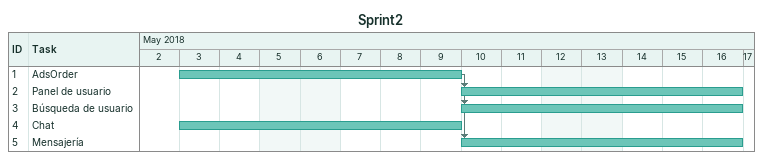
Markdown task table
Sprint2

| ID | Task | Start | Finish | Predecessors |
|---|---|---|---|---|
| 1 | AdsOrder | 2018-05-03 | 2018-05-09 |  |
| 2 | Panel de usuario | 2018-05-10 | 2018-05-16 | 1 |
| 3 | Búsqueda de usuario | 2018-05-10 | 2018-05-16 | 1 |
| 4 | Chat | 2018-05-03 | 2018-05-09 |  |
| 5 | Mensajería | 2018-05-10 | 2018-05-16 | 1 |
